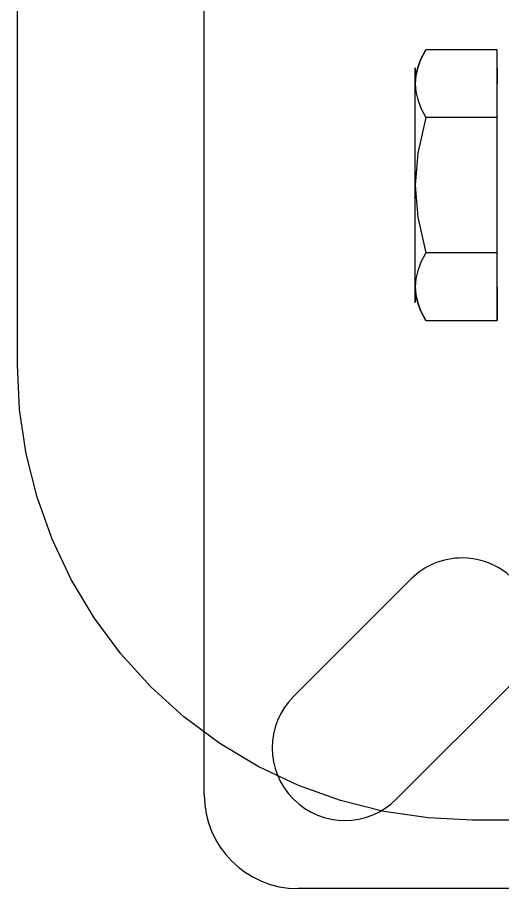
# Model space of a CAD drawing. Header units: millimetres. Extents: x 10366 to 13995, y 24552 to 29685.
# Drawn here: x 12611.78 to 12633.1, y 26782.67 to 26820.93 of the extents above; entities that cross this region are included whole.
import ezdxf

# ---------------------------------------------------------------- set-up
doc = ezdxf.new("R2010")
doc.units = ezdxf.units.MM
doc.header["$LTSCALE"] = 3
doc.layers.add('DomyÅ›lny', color=7, linetype='Continuous')

msp = doc.modelspace()

# ---------------------------------------------------------------- linework, layer by layer
at = {"layer": 'DomyÅ›lny'}
for p, q in [((12611.782, 26805.675), (12611.782, 27022.554)), ((12619.992, 26786.789), (12619.992, 26840.342)), ((12632.865, 26819.511), (12629.72, 26819.511)), ((12632.865, 26818.025), (12632.865, 26819.511)), ((12632.865, 26818.025), (12632.865, 26819.511)), ((12632.865, 26816.538), (12632.865, 26818.025)), ((12632.865, 26816.538), (12629.72, 26816.538)), ((12632.865, 26813.566), (12632.865, 26816.538)), ((12632.865, 26810.593), (12632.865, 26813.566)), ((12632.865, 26810.593), (12629.72, 26810.593)), ((12632.865, 26809.106), (12632.865, 26810.593)), ((12632.865, 26809.106), (12632.865, 26807.62)), ((12632.865, 26807.62), (12632.865, 26809.106)), ((12629.72, 26807.62), (12632.865, 26807.62)), ((12629.063, 26796.256), (12623.913, 26791.107)), ((12628.428, 26786.592), (12633.578, 26791.741)), ((12848.66, 26785.675), (12631.782, 26785.675)), ((12677.663, 26782.67), (12624.111, 26782.67))]:
    msp.add_line(p, q, dxfattribs=at)
for points in [[(12629.72, 26819.511, 0), (12629.511, 26819.103, 0), (12629.369, 26818.727, 0), (12629.287, 26818.371, 0), (12629.26, 26818.025, 0)], [(12629.26, 26818.025, 0), (12629.287, 26818.371, 0), (12629.369, 26818.727, 0), (12629.511, 26819.103, 0), (12629.72, 26819.511, 0)], [(12632.865, 26818.715, 0), (12632.865, 26818.715, 0), (12632.865, 26818.715, 0), (12632.865, 26818.715, 0), (12632.865, 26818.715, 0), (12632.865, 26818.715, 0), (12632.865, 26818.715, 0), (12632.865, 26818.715, 0), (12632.865, 26818.715, 0), (12632.865, 26818.715, 0), (12632.865, 26818.715, 0), (12632.865, 26818.714, 0), (12632.865, 26818.714, 0), (12632.865, 26818.704, 0), (12632.865, 26818.654, 0), (12632.865, 26818.443, 0), (12632.865, 26818.025, 0)], [(12629.26, 26818.025, 0), (12629.287, 26817.678, 0), (12629.369, 26817.322, 0), (12629.511, 26816.947, 0), (12629.72, 26816.538, 0)], [(12629.26, 26813.566, 0), (12629.26, 26818.025, 0)], [(12632.865, 26813.566, 0), (12632.865, 26818.025, 0)], [(12629.72, 26816.538, 0), (12629.369, 26814.97, 0), (12629.26, 26813.566, 0)], [(12629.26, 26813.566, 0), (12629.369, 26812.161, 0), (12629.72, 26810.593, 0)], [(12629.26, 26809.106, 0), (12629.26, 26813.566, 0)], [(12632.865, 26809.106, 0), (12632.865, 26813.566, 0)], [(12629.72, 26810.593, 0), (12629.511, 26810.184, 0), (12629.369, 26809.809, 0), (12629.287, 26809.453, 0), (12629.26, 26809.106, 0)], [(12629.72, 26807.62, 0), (12629.511, 26808.028, 0), (12629.369, 26808.404, 0), (12629.287, 26808.76, 0), (12629.26, 26809.106, 0)], [(12629.26, 26809.106, 0), (12629.287, 26808.76, 0), (12629.369, 26808.404, 0), (12629.511, 26808.028, 0), (12629.72, 26807.62, 0)], [(12631.782, 26785.675, 0), (12629.822, 26785.772, 0), (12627.88, 26786.06, 0), (12625.976, 26786.537, 0), (12624.128, 26787.198, 0), (12622.354, 26788.037, 0), (12620.671, 26789.046, 0), (12619.094, 26790.215, 0), (12617.64, 26791.533, 0), (12616.322, 26792.987, 0), (12615.153, 26794.563, 0), (12614.144, 26796.247, 0), (12613.305, 26798.02, 0), (12612.644, 26799.869, 0), (12612.167, 26801.772, 0), (12611.879, 26803.715, 0), (12611.782, 26805.675, 0)]]:
    msp.add_polyline3d(points, dxfattribs=at)
for points in [[(12629.26, 26818.025, 0), (12629.26, 26818.715, 0)], [(12632.865, 26818.025, 0), (12632.865, 26818.715, 0)], [(12629.26, 26809.106, 0), (12629.26, 26808.416, 0)], [(12632.865, 26809.106, 0), (12632.865, 26808.416, 0)]]:
    msp.add_polyline3d(points, close=True, dxfattribs=at)
for centre, radius, start, end in [((12631.32, 26793.998), 3.193, 90, 135), ((12631.32, 26793.998), 3.193, 315, 90), ((12626.171, 26788.849), 3.193, 135, 315), ((12624.111, 26786.789), 4.119, 180, 270)]:
    msp.add_arc(centre, radius, start, end, dxfattribs=at)

doc.saveas('drawing.dxf')
